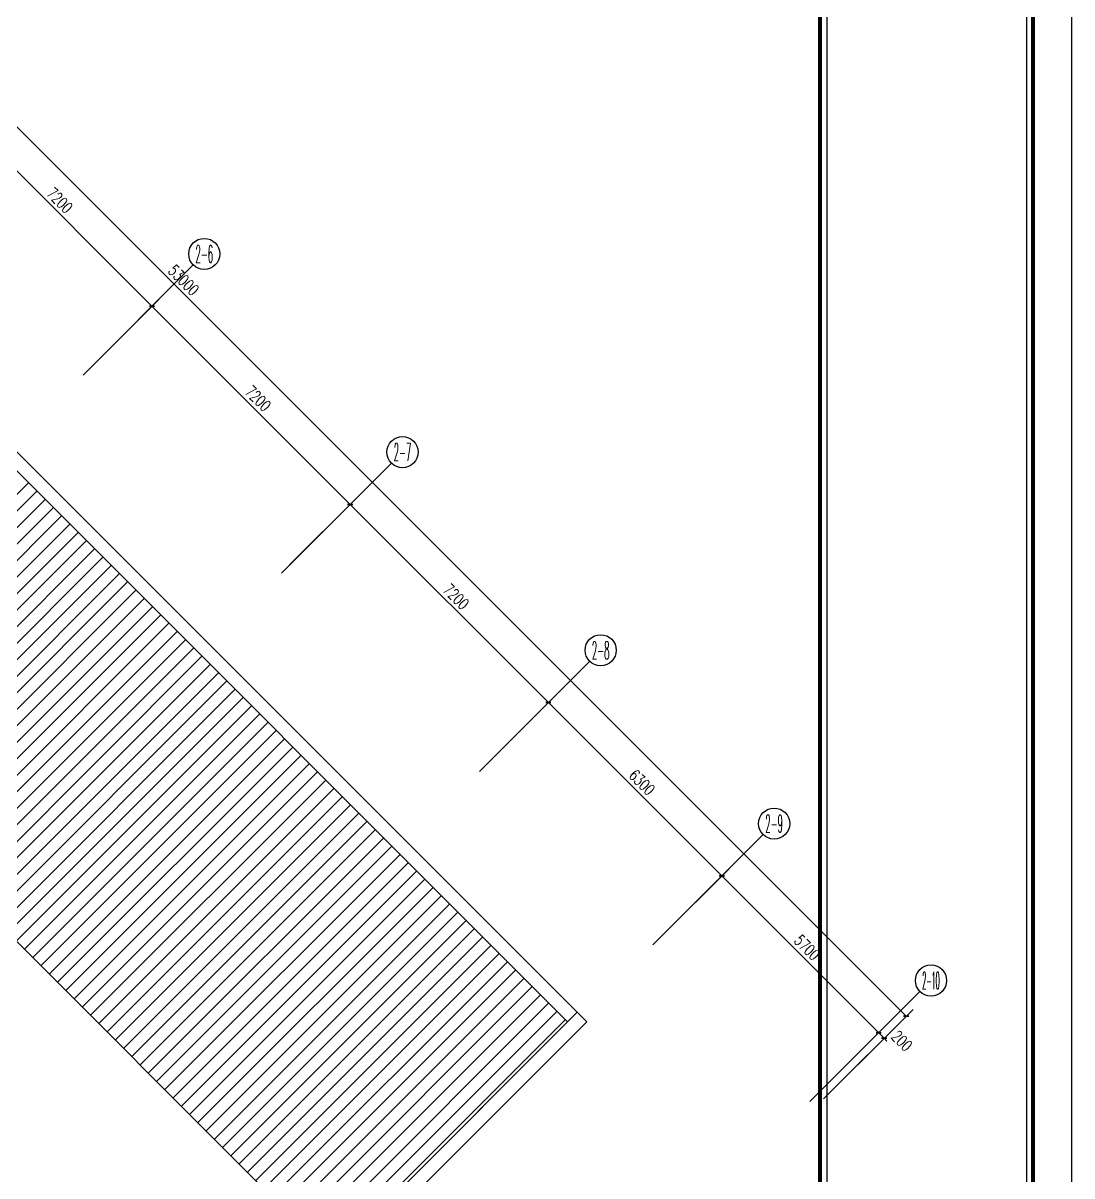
# Model space of a CAD drawing. Extents: x 815029915 to 815825525, y 579155098 to 579748855.
# Drawn here: x 815672643 to 815699587, y 579467706 to 579497330 of the extents above; entities that cross this region are included whole.
import ezdxf
from ezdxf.enums import TextEntityAlignment as Align

# ---------------------------------------------------------------- set-up
doc = ezdxf.new("R2010")
doc.units = 0
doc.header["$LTSCALE"] = 100
doc.header["$MEASUREMENT"] = 0
for name, color, linetype in [('AXIS', 3, 'Continuous'), ('AXIS_TEXT', 7, 'Continuous'), ('TK', 7, 'Continuous'), ('ZG-图框层', 4, 'Continuous'), ('zm', 1, 'Continuous')]:
    doc.layers.add(name, color=color, linetype=linetype)
doc.styles.add('_TCH_AXIS', font='COMPLEX', dxfattribs={"bigfont": 'GBCBIG'})
doc.styles.add('_TCH_DIM_T3', font='SIMPLEX', dxfattribs={"width": 0.705882, "bigfont": 'GBCBIG'})
doc.styles.add('COMPLEX', font='COMPLEX')
doc.dimstyles.new('_TCH_ARCH-100', dxfattribs={"dimscale": 100, "dimtxt": 2.975, "dimasz": 1, "dimexe": 2.5, "dimexo": 3, "dimgap": 1, "dimtad": 1, "dimdec": 0, "dimzin": 0, "dimdsep": 46, "dimtxsty": '_TCH_DIM_T3', "dimblk": 'ARCHTICK', "dimcen": 0.09, "dimclrt": 7, "dimazin": 2, "dimtfac": 1, "dimtdec": 0, "dimtix": 1, "dimtmove": 2, "dimatfit": 3, "dimfxl": 0, "dimtolj": 1, "dimtzin": 0, "dimarcsym": 0})

# ---------------------------------------------------------------- blocks, each defined once
blk = doc.blocks.new('CCIAD-TK-A0-图签')
at = {"layer": 'TK', "const_width": 1}
blk.add_lwpolyline([(1124.29, 10.46), (1124.29, 831)], dxfattribs=at)
at = {"layer": 'TK'}
blk.add_lwpolyline([(1124.29, 10.46), (1179, 10.46), (1179, 831)], dxfattribs=at)
at = {"layer": 'TK', "const_width": 0.347}
blk.add_lwpolyline([(1126.12, 756.84), (1177.39, 756.84), (1177.39, 189.94), (1126.12, 189.94)], close=True, dxfattribs=at)
blk = doc.blocks.new('_AXISO')
blk.add_circle((0, 0), 0.5)
at = {"layer": 'AXIS_TEXT', "style": 'COMPLEX', "width": 1.041667}
blk.add_attdef('A', text='', height=0.56, dxfattribs=at).set_placement((-0.25, -0.28), (0.25, -0.28), align=Align.FIT)
blk = doc.blocks.new('_ArchTick')
at = {"color": 0, "linetype": 'ByBlock', "const_width": 0.4}
blk.add_lwpolyline([(-0.5, -0.5), (0.5, 0.5)], dxfattribs=at)
blk = doc.blocks.new('*D597')
at = {"layer": 'AXIS', "color": 0, "lineweight": -2, "transparency": 16777216}
for p, q in [((815655732, 579507165), (815658030, 579509463)), ((815657853, 579509286), (815695330, 579471810)), ((815693209, 579469688), (815695507, 579471986))]:
    blk.add_line(p, q, dxfattribs=at)
at = {"layer": 'Defpoints', "color": 0, "transparency": 16777216}
for p in [(815655520, 579506953), (815695330, 579471810), (815692996, 579469476)]:
    blk.add_point(p, dxfattribs=at)
at = {"layer": 'AXIS', "color": 0, "lineweight": -2, "transparency": 16777216, "xscale": 100, "yscale": 100, "zscale": 100}
for p, rotation in [((815657853, 579509286), 135.0000000001822), ((815695330, 579471810), 315.0000000001822)]:
    blk.add_blockref('_ArchTick', p, dxfattribs=dict(at, rotation=rotation))
at = {"layer": 'AXIS', "color": 7, "transparency": 16777216, "insert": (815676767, 579490724), "char_height": 297.5, "attachment_point": 5, "rotation": 315, "style": '_TCH_DIM_T3'}
blk.add_mtext('\\A1;53000', dxfattribs=at)
blk = doc.blocks.new('*D602')
at = {"layer": 'AXIS', "color": 0, "lineweight": -2, "transparency": 16777216}
for p, q in [((815669308, 579493588), (815671041, 579495321)), ((815670864, 579495144), (815675955, 579490053)), ((815674399, 579488497), (815676132, 579490230))]:
    blk.add_line(p, q, dxfattribs=at)
at = {"layer": 'Defpoints', "color": 0, "transparency": 16777216}
for p in [(815669096, 579493376), (815675955, 579490053), (815674187, 579488285)]:
    blk.add_point(p, dxfattribs=at)
at = {"layer": 'AXIS', "color": 0, "lineweight": -2, "transparency": 16777216, "xscale": 100, "yscale": 100, "zscale": 100}
for p, rotation in [((815670864, 579495144), 135.0000000006708), ((815675955, 579490053), 315.0000000006708)]:
    blk.add_blockref('_ArchTick', p, dxfattribs=dict(at, rotation=rotation))
at = {"layer": 'AXIS', "color": 7, "transparency": 16777216, "insert": (815673585, 579492774), "char_height": 297.5, "attachment_point": 5, "rotation": 315, "style": '_TCH_DIM_T3'}
blk.add_mtext('\\A1;7200', dxfattribs=at)
blk = doc.blocks.new('*D603')
at = {"layer": 'AXIS', "color": 0, "lineweight": -2, "transparency": 16777216}
for p, q in [((815674399, 579488497), (815676132, 579490230)), ((815675955, 579490053), (815681046, 579484962)), ((815679491, 579483406), (815681223, 579485139))]:
    blk.add_line(p, q, dxfattribs=at)
at = {"layer": 'Defpoints', "color": 0, "transparency": 16777216}
for p in [(815674187, 579488285), (815681046, 579484962), (815679279, 579483194)]:
    blk.add_point(p, dxfattribs=at)
at = {"layer": 'AXIS', "color": 0, "lineweight": -2, "transparency": 16777216, "xscale": 100, "yscale": 100, "zscale": 100}
for p, rotation in [((815675955, 579490053), 135.0000000006708), ((815681046, 579484962), 315.0000000006708)]:
    blk.add_blockref('_ArchTick', p, dxfattribs=dict(at, rotation=rotation))
at = {"layer": 'AXIS', "color": 7, "transparency": 16777216, "insert": (815678677, 579487683), "char_height": 297.5, "attachment_point": 5, "rotation": 315, "style": '_TCH_DIM_T3'}
blk.add_mtext('\\A1;7200', dxfattribs=at)
blk = doc.blocks.new('*D604')
at = {"layer": 'AXIS', "color": 0, "lineweight": -2, "transparency": 16777216}
for p, q in [((815679491, 579483406), (815681223, 579485139)), ((815681046, 579484962), (815686137, 579479871)), ((815684582, 579478315), (815686314, 579480047))]:
    blk.add_line(p, q, dxfattribs=at)
at = {"layer": 'Defpoints', "color": 0, "transparency": 16777216}
for p in [(815679279, 579483194), (815686137, 579479871), (815684370, 579478103)]:
    blk.add_point(p, dxfattribs=at)
at = {"layer": 'AXIS', "color": 0, "lineweight": -2, "transparency": 16777216, "xscale": 100, "yscale": 100, "zscale": 100}
for p, rotation in [((815681046, 579484962), 135), ((815686137, 579479871), 315)]:
    blk.add_blockref('_ArchTick', p, dxfattribs=dict(at, rotation=rotation))
at = {"layer": 'AXIS', "color": 7, "transparency": 16777216, "insert": (815683768, 579482592), "char_height": 297.5, "attachment_point": 5, "rotation": 315, "style": '_TCH_DIM_T3'}
blk.add_mtext('\\A1;7200', dxfattribs=at)
blk = doc.blocks.new('*D605')
at = {"layer": 'AXIS', "color": 0, "lineweight": -2, "transparency": 16777216}
for p, q in [((815684582, 579478315), (815686314, 579480047)), ((815686137, 579479871), (815690592, 579475416)), ((815689037, 579473860), (815690769, 579475593))]:
    blk.add_line(p, q, dxfattribs=at)
at = {"layer": 'Defpoints', "color": 0, "transparency": 16777216}
for p in [(815684370, 579478103), (815690592, 579475416), (815688824, 579473648)]:
    blk.add_point(p, dxfattribs=at)
at = {"layer": 'AXIS', "color": 0, "lineweight": -2, "transparency": 16777216, "xscale": 100, "yscale": 100, "zscale": 100}
for p, rotation in [((815686137, 579479871), 135), ((815690592, 579475416), 315)]:
    blk.add_blockref('_ArchTick', p, dxfattribs=dict(at, rotation=rotation))
at = {"layer": 'AXIS', "color": 7, "transparency": 16777216, "insert": (815688541, 579477819), "char_height": 297.5, "attachment_point": 5, "rotation": 315, "style": '_TCH_DIM_T3'}
blk.add_mtext('\\A1;6300', dxfattribs=at)
blk = doc.blocks.new('*D606')
at = {"layer": 'AXIS', "color": 0, "lineweight": -2, "transparency": 16777216}
for p, q in [((815689037, 579473860), (815690769, 579475593)), ((815690592, 579475416), (815694623, 579471385)), ((815693067, 579469830), (815694800, 579471562))]:
    blk.add_line(p, q, dxfattribs=at)
at = {"layer": 'Defpoints', "color": 0, "transparency": 16777216}
for p in [(815688824, 579473648), (815694623, 579471385), (815692855, 579469618)]:
    blk.add_point(p, dxfattribs=at)
at = {"layer": 'AXIS', "color": 0, "lineweight": -2, "transparency": 16777216, "xscale": 100, "yscale": 100, "zscale": 100}
for p, rotation in [((815690592, 579475416), 135), ((815694623, 579471385), 315)]:
    blk.add_blockref('_ArchTick', p, dxfattribs=dict(at, rotation=rotation))
at = {"layer": 'AXIS', "color": 7, "transparency": 16777216, "insert": (815692783, 579473576), "char_height": 297.5, "attachment_point": 5, "rotation": 315, "style": '_TCH_DIM_T3'}
blk.add_mtext('\\A1;5700', dxfattribs=at)
blk = doc.blocks.new('*D607')
at = {"layer": 'AXIS', "color": 0, "lineweight": -2, "transparency": 16777216}
for p, q in [((815693067, 579469830), (815694800, 579471562)), ((815694623, 579471385), (815694552, 579471456)), ((815693209, 579469688), (815694941, 579471421)), ((815694623, 579471385), (815694764, 579471244)), ((815694764, 579471244), (815694835, 579471173))]:
    blk.add_line(p, q, dxfattribs=at)
at = {"layer": 'Defpoints', "color": 0, "transparency": 16777216}
for p in [(815694764, 579471244), (815692855, 579469618), (815692996, 579469476)]:
    blk.add_point(p, dxfattribs=at)
at = {"layer": 'AXIS', "color": 0, "lineweight": -2, "transparency": 16777216, "xscale": 100, "yscale": 100, "zscale": 100}
for p, rotation in [((815694623, 579471385), 315), ((815694764, 579471244), 135)]:
    blk.add_blockref('_ArchTick', p, dxfattribs=dict(at, rotation=rotation))
at = {"layer": 'AXIS', "color": 7, "transparency": 16777216, "insert": (815695220, 579471177), "char_height": 297.5, "attachment_point": 5, "rotation": 315, "style": '_TCH_DIM_T3'}
blk.add_mtext('\\A1;200', dxfattribs=at)
blk = doc.blocks.new('ll')
at = {"layer": 'ZG-图框层'}
blk.add_lwpolyline([(815136770, 579524220), (815255670, 579524220), (815255670, 579608320), (815136770, 579608320)], close=True, dxfattribs=at)

msp = doc.modelspace()

# ---------------------------------------------------------------- linework, layer by layer
for p, q in [((815662025.1, 579496770.5), (815687127.4, 579471668.2)), ((815662026.5, 579496274.1), (815686632.4, 579471668.2)), ((815662026.5, 579496274.1), (815686632.4, 579471668.2)), ((815680586.7, 579465622.4), (815656016.3, 579490196)), ((815680834.1, 579465374.9), (815656016.3, 579490196)), ((815686879.9, 579471915.7), (815674328.4, 579459364.2)), ((815687127.4, 579471668.2), (815674682.3, 579459223.1)), ((815686632.4, 579471668.2), (815680586.7, 579465622.4))]:
    msp.add_line(p, q)
at = {"color": 252, "linetype": 'Continuous'}
for p, q in [((815666739.9, 579479471), (815672784.7, 579485515.9)), ((815666952, 579479258.9), (815672996.9, 579485303.7)), ((815667164.1, 579479046.7), (815673209, 579485091.6)), ((815667376.2, 579478834.6), (815673421.1, 579484879.5)), ((815667588.4, 579478622.4), (815673633.3, 579484667.3)), ((815667800.5, 579478410.3), (815673845.4, 579484455.2)), ((815668012.6, 579478198.1), (815674057.5, 579484243.1)), ((815668224.7, 579477986), (815674269.7, 579484030.9)), ((815668436.8, 579477773.9), (815674481.8, 579483818.8)), ((815668648.9, 579477561.7), (815674693.9, 579483606.7)), ((815668861.1, 579477349.6), (815674906.1, 579483394.6)), ((815669073.2, 579477137.4), (815675118.2, 579483182.4)), ((815669285.3, 579476925.3), (815675330.3, 579482970.3)), ((815669497.4, 579476713.1), (815675542.4, 579482758.2)), ((815669709.5, 579476501), (815675754.6, 579482546)), ((815669921.7, 579476288.8), (815675966.7, 579482333.9)), ((815670133.8, 579476076.7), (815676178.8, 579482121.8)), ((815670345.9, 579475864.5), (815676391, 579481909.6)), ((815670558, 579475652.4), (815676603.1, 579481697.5)), ((815670770.1, 579475440.2), (815676815.2, 579481485.4)), ((815670982.2, 579475228.1), (815677027.4, 579481273.2)), ((815671194.4, 579475016), (815677239.5, 579481061.1)), ((815671406.5, 579474803.8), (815677451.6, 579480849)), ((815671618.6, 579474591.7), (815677663.8, 579480636.8)), ((815671830.7, 579474379.5), (815677875.9, 579480424.7)), ((815672042.8, 579474167.4), (815678088, 579480212.6)), ((815672255, 579473955.2), (815678300.2, 579480000.4)), ((815672467.1, 579473743.1), (815678512.3, 579479788.3)), ((815672679.2, 579473530.9), (815678724.4, 579479576.2)), ((815672891.3, 579473318.8), (815678936.6, 579479364)), ((815673103.4, 579473106.6), (815679148.7, 579479151.9)), ((815673315.5, 579472894.5), (815679360.8, 579478939.8)), ((815673527.7, 579472682.3), (815679573, 579478727.6)), ((815673739.8, 579472470.2), (815679785.1, 579478515.5)), ((815673951.9, 579472258.1), (815679997.2, 579478303.4)), ((815674164, 579472045.9), (815680209.4, 579478091.3)), ((815674376.1, 579471833.8), (815680421.5, 579477879.1)), ((815674588.2, 579471621.6), (815680633.6, 579477667)), ((815674800.4, 579471409.5), (815680845.7, 579477454.9)), ((815675012.5, 579471197.3), (815681057.9, 579477242.7)), ((815675224.6, 579470985.2), (815681270, 579477030.6)), ((815675436.7, 579470773), (815681482.1, 579476818.5)), ((815675648.8, 579470560.9), (815681694.3, 579476606.3)), ((815675861, 579470348.7), (815681906.4, 579476394.2)), ((815676073.1, 579470136.6), (815682118.5, 579476182.1)), ((815676285.2, 579469924.5), (815682330.7, 579475969.9)), ((815676497.3, 579469712.3), (815682542.8, 579475757.8)), ((815676709.4, 579469500.2), (815682754.9, 579475545.7)), ((815676921.5, 579469288), (815682967.1, 579475333.5)), ((815677133.7, 579469075.9), (815683179.2, 579475121.4)), ((815677345.8, 579468863.7), (815683391.3, 579474909.3)), ((815677557.9, 579468651.6), (815683603.5, 579474697.1)), ((815677770, 579468439.4), (815683815.6, 579474485)), ((815677982.1, 579468227.3), (815684027.7, 579474272.9)), ((815678194.3, 579468015.1), (815684239.9, 579474060.7)), ((815678406.4, 579467803), (815684452, 579473848.6)), ((815678618.5, 579467590.8), (815684664.1, 579473636.5)), ((815678830.6, 579467378.7), (815684876.3, 579473424.3)), ((815679042.7, 579467166.6), (815685088.4, 579473212.2)), ((815679254.8, 579466954.4), (815685300.5, 579473000.1)), ((815679467, 579466742.3), (815685512.7, 579472788)), ((815679679.1, 579466530.1), (815685724.8, 579472575.8)), ((815679891.2, 579466318), (815685936.9, 579472363.7)), ((815680103.3, 579466105.8), (815686149, 579472151.6)), ((815680315.4, 579465893.7), (815686361.2, 579471939.4)), ((815680527.6, 579465681.5), (815686573.3, 579471727.3))]:
    msp.add_line(p, q, dxfattribs=at)
at = {"layer": 'AXIS'}
for p, q in [((815674187.3, 579488285.2), (815677015.8, 579491113.6)), ((815679278.5, 579483194), (815682106.9, 579486022.5)), ((815684369.7, 579478102.9), (815687198.1, 579480931.3)), ((815688824.5, 579473648.1), (815691652.9, 579476476.5)), ((815692855, 579469617.6), (815695683.4, 579472446))]:
    msp.add_line(p, q, dxfattribs=at)
at = {"layer": 'ZG-图框层'}
msp.add_lwpolyline([(815580686.5, 579439576.5), (815699586.5, 579439576.5), (815699586.5, 579523676.5), (815580686.5, 579523676.5)], close=True, dxfattribs=at)
at = {"layer": 'ZG-图框层', "const_width": 100}
msp.add_lwpolyline([(815583186.5, 579440576.5), (815698586.5, 579440576.5), (815698586.5, 579522676.5), (815583186.5, 579522676.5)], close=True, dxfattribs=at)

# ---------------------------------------------------------------- block references
at = {"layer": 'AXIS'}
ref = msp.add_blockref('_AXISO', (815677298.6, 579491396.5), dxfattribs=dict(at, xscale=800, yscale=800, zscale=800))
ref.add_attrib('A', '2-6', dxfattribs={"color": 7, "height": 452.55, "style": '_TCH_AXIS', "width": 0.35}).set_placement((815677072.3, 579491170.2), (815677524.9, 579491170.2), align=Align.FIT)
ref = msp.add_blockref('_AXISO', (815682389.8, 579486305.3), dxfattribs=dict(at, xscale=800, yscale=800, zscale=800))
ref.add_attrib('A', '2-7', dxfattribs={"color": 7, "height": 452.55, "style": '_TCH_AXIS', "width": 0.35}).set_placement((815682163.5, 579486079), (815682616.1, 579486079), align=Align.FIT)
ref = msp.add_blockref('_AXISO', (815687480.9, 579481214.1), dxfattribs=dict(at, xscale=800, yscale=800, zscale=800))
ref.add_attrib('A', '2-8', dxfattribs={"color": 7, "height": 452.55, "style": '_TCH_AXIS', "width": 0.35}).set_placement((815687254.7, 579480987.9), (815687707.2, 579480987.9), align=Align.FIT)
ref = msp.add_blockref('_AXISO', (815691935.7, 579476759.4), dxfattribs=dict(at, xscale=800, yscale=800, zscale=800))
ref.add_attrib('A', '2-9', dxfattribs={"color": 7, "height": 452.55, "style": '_TCH_AXIS', "width": 0.35}).set_placement((815691709.4, 579476533.1), (815692162, 579476533.1), align=Align.FIT)
ref = msp.add_blockref('_AXISO', (815695966.2, 579472728.8), dxfattribs=dict(at, xscale=800, yscale=800, zscale=800))
ref.add_attrib('A', '2-10', dxfattribs={"color": 7, "height": 452.55, "style": '_TCH_AXIS', "width": 0.28}).set_placement((815695740, 579472502.6), (815696192.5, 579472502.6), align=Align.FIT)
at = {"layer": 'TK', "xscale": 100, "yscale": 100, "zscale": 100}
msp.add_blockref('CCIAD-TK-A0-图签', (815580686.5, 579439530.9), dxfattribs=at)
at = {"layer": 'zm', "color": 1}
msp.add_blockref('ll', (443916.4, -84643.4), dxfattribs=at)

# ---------------------------------------------------------------- dimensions: what is measured, and where the dimension line sits
at = {"layer": 'AXIS'}
for p1, p2, distance, picture, middle in [((815655519.7, 579506952.8), (815692996.4, 579469476.2), 3300, '*D597', (815676767.4, 579490723.8)), ((815669096.2, 579493376.4), (815674187.3, 579488285.2), 2500, '*D602', (815673585.4, 579492774.4)), ((815674187.3, 579488285.2), (815679278.5, 579483194), 2500, '*D603', (815678676.6, 579487683.3)), ((815679278.5, 579483194), (815684369.7, 579478102.9), 2500, '*D604', (815683767.8, 579482592.1)), ((815684369.7, 579478102.9), (815688824.5, 579473648.1), 2500, '*D605', (815688540.7, 579477819.1)), ((815688824.5, 579473648.1), (815692855, 579469617.6), 2500, '*D606', (815692783.4, 579473576.5))]:
    dim = msp.add_aligned_dim(p1=p1, p2=p2, distance=distance, dimstyle='_TCH_ARCH-100', dxfattribs=at)
    dim.commit()
    dim.dimension.update_dxf_attribs({"geometry": picture, "text_midpoint": middle})
dim = msp.add_linear_dim(base=(815694764.1, 579471243.9), p1=(815692855, 579469617.6), p2=(815692996.4, 579469476.2), angle=315, dimstyle='_TCH_ARCH-100', dxfattribs=at)
dim.commit()
dim.dimension.update_dxf_attribs({"geometry": '*D607', "text_midpoint": (815695220.2, 579471176.7), "dimtype": 161})

doc.saveas('drawing.dxf')
